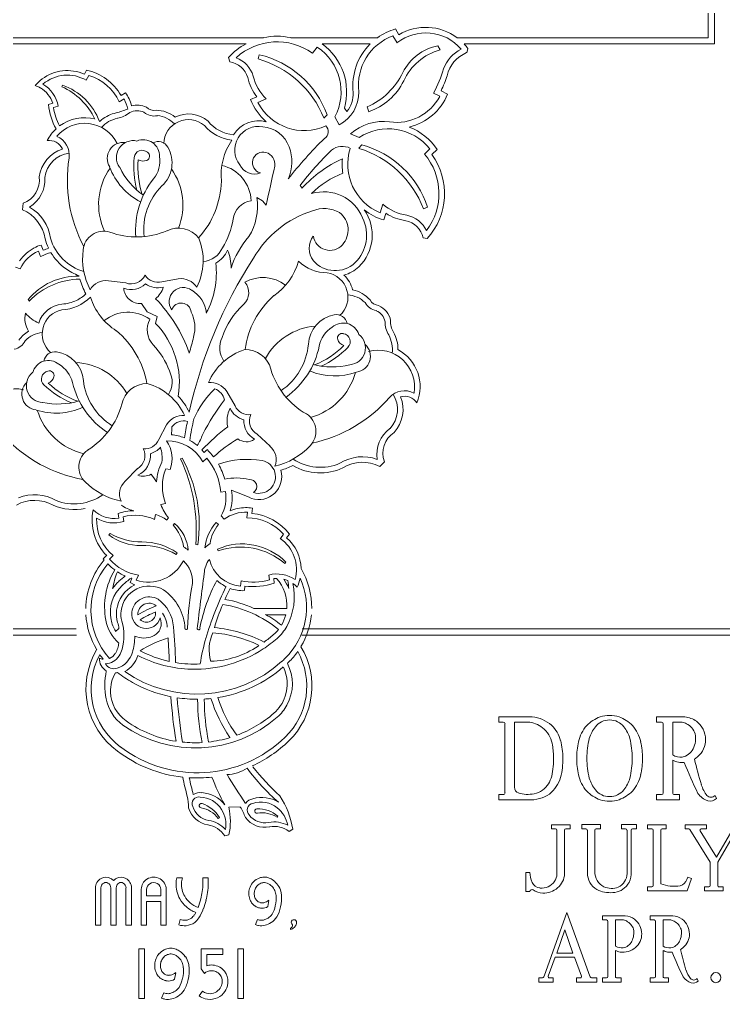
# Model space of a CAD drawing. Header units: inches. Extents: x -27 to 26.9, y -18.7 to 26.
# Drawn here: x -2.59 to 8.03, y 0.99 to 15.77 of the extents above; entities that cross this region are included whole.
import ezdxf

# ---------------------------------------------------------------- set-up
doc = ezdxf.new("R2010")
doc.units = ezdxf.units.IN
doc.header["$MEASUREMENT"] = 0
doc.layers.add('1', color=7, linetype='Continuous')
doc.layers.add('2', color=7, linetype='Continuous')

msp = doc.modelspace()

# ---------------------------------------------------------------- linework, layer by layer
at = {"color": 7, "linetype": 'Continuous', "lineweight": 5}
for p, q in [((3.044, 15.53), (3.106, 15.421)), ((3.083, 15.632), (3.134, 15.542)), ((1.829, 15.266), (1.902, 15.355)), ((4.176, 15.338), (4.158, 15.273)), ((0.584, 15.135), (0.561, 15.202)), ((-1.613, 14.949), (-1.58, 15.01)), ((-1.584, 14.858), (-1.545, 14.931)), ((-1.059, 14.628), (-0.99, 14.669)), ((3.657, 14.664), (3.751, 14.615)), ((3.87, 14.648), (3.772, 14.7)), ((-2.153, 14.492), (-2.09, 14.512)), ((-1.086, 14.533), (-1.013, 14.576)), ((0.895, 14.567), (0.99, 14.608)), ((1.007, 14.523), (1.131, 14.576)), ((-2.079, 14.444), (-2.008, 14.467)), ((2.311, 14.437), (2.349, 14.384)), ((2.167, 14.305), (2.232, 14.183)), ((2.406, 14.05), (2.533, 13.995)), ((3.602, 13.823), (3.52, 13.743)), ((3.713, 13.814), (3.633, 13.735)), ((1.644, 13.27), (1.672, 13.231)), ((0.991, 13.089), (1.075, 13.038)), ((1.075, 13.038), (1.129, 12.971)), ((-2.546, 12.903), (-2.538, 13.003)), ((2.893, 12.987), (2.851, 12.859)), ((2.937, 12.849), (2.905, 12.751)), ((3.561, 12.468), (3.5, 12.481)), ((-2.276, 12.197), (-2.308, 12.279)), ((-2.237, 12.292), (-2.267, 12.37)), ((-2.583, 12.014), (-2.651, 12.037)), ((-1.25, 11.829), (-0.987, 11.799)), ((-0.445, 11.818), (-0.195, 11.862)), ((-0.664, 11.364), (-0.751, 11.49)), ((-0.512, 11.292), (-0.664, 11.364)), ((-0.537, 11.189), (-0.512, 11.292)), ((0.536, 10.163), (0.663, 9.943)), ((-0.372, 9.659), (-0.491, 9.436)), ((0.997, 9.515), (1.189, 9.334)), ((0.234, 9.153), (0.176, 9.102)), ((2.916, 9.102), (2.845, 9.031)), ((-0.81, 8.997), (-0.995, 8.809)), ((-0.319, 8.983), (-0.385, 8.994)), ((0.514, 8.653), (0.447, 8.642)), ((-0.387, 8.472), (-0.458, 8.454)), ((-1.103, 8.319), (-1.093, 8.252)), ((-0.541, 8.307), (-0.555, 8.23)), ((0.499, 8.234), (0.451, 8.283)), ((0.84, 8.256), (0.849, 8.34)), ((0.915, 8.32), (0.923, 8.4)), ((-1.027, 8.271), (-1.017, 8.2)), ((-0.343, 8.255), (-0.367, 8.223)), ((-0.275, 8.144), (-0.251, 8.169)), ((0.377, 8.184), (0.412, 8.154)), ((1.345, 7.942), (1.395, 8.008)), ((1.44, 7.954), (1.482, 8.01)), ((-1.277, 7.685), (-1.327, 7.636)), ((-1.178, 7.686), (-1.235, 7.631)), ((1.179, 7.319), (1.17, 7.392)), ((-0.895, 7.342), (-0.924, 7.28)), ((-0.924, 7.28), (-0.854, 7.243)), ((-0.798, 7.39), (-0.832, 7.316)), ((0.742, 7.226), (0.752, 7.304)), ((1.254, 7.271), (1.246, 7.338)), ((0.802, 7.157), (0.81, 7.225)), ((4.645, 5.172), (4.645, 5.25)), ((4.645, 5.25), (5.146, 5.25)), ((7.021, 5.172), (7.021, 5.25)), ((7.021, 5.25), (7.451, 5.25)), ((4.71, 5.172), (4.645, 5.172)), ((4.736, 4.104), (4.736, 5.147)), ((5.081, 5.173), (4.88, 5.173)), ((4.88, 5.173), (4.88, 4.189)), ((7.1, 5.172), (7.021, 5.172)), ((7.125, 4.104), (7.125, 5.147)), ((7.412, 5.173), (7.269, 5.173)), ((7.269, 5.173), (7.269, 4.677)), ((7.269, 4.599), (7.269, 4.104)), ((4.645, 4), (4.645, 4.078)), ((4.645, 4.078), (4.71, 4.078)), ((5.087, 4), (4.645, 4)), ((7.021, 4), (7.021, 4.078)), ((7.021, 4.078), (7.1, 4.078)), ((7.372, 4), (7.021, 4)), ((7.295, 4.078), (7.372, 4.078)), ((7.372, 4.078), (7.372, 4)), ((7.909, 4.065), (7.929, 4.02)), ((0.567, 3.888), (0.742, 3.892)), ((0.426, 3.732), (0.407, 3.719)), ((1.309, 3.754), (1.296, 3.736)), ((1.478, 3.524), (1.533, 3.558)), ((5.436, 3.562), (5.436, 3.625)), ((5.436, 3.625), (5.718, 3.625)), ((5.499, 3.562), (5.436, 3.562)), ((5.718, 3.562), (5.655, 3.562)), ((5.718, 3.625), (5.718, 3.562)), ((5.895, 3.564), (5.895, 3.626)), ((5.895, 3.626), (6.177, 3.626)), ((5.958, 3.564), (5.895, 3.564)), ((6.177, 3.564), (6.114, 3.564)), ((6.177, 3.626), (6.177, 3.564)), ((6.494, 3.564), (6.494, 3.626)), ((6.494, 3.626), (6.723, 3.626)), ((6.557, 3.564), (6.494, 3.564)), ((6.723, 3.564), (6.661, 3.564)), ((6.723, 3.626), (6.723, 3.564)), ((6.889, 3.563), (6.889, 3.625)), ((6.889, 3.625), (7.17, 3.625)), ((6.952, 3.563), (6.889, 3.563)), ((7.17, 3.563), (7.108, 3.563)), ((7.17, 3.625), (7.17, 3.563)), ((7.458, 3.562), (7.458, 3.625)), ((7.458, 3.625), (7.776, 3.625)), ((7.509, 3.562), (7.458, 3.562)), ((7.833, 3.058), (7.527, 3.551)), ((7.776, 3.562), (7.698, 3.562)), ((7.776, 3.625), (7.776, 3.562)), ((8.236, 3.551), (7.948, 3.058)), ((0.505, 3.457), (0.569, 3.47)), ((5.52, 2.879), (5.52, 3.542)), ((5.634, 3.542), (5.634, 2.885)), ((5.979, 2.897), (5.979, 3.544)), ((6.093, 3.544), (6.093, 2.918)), ((6.578, 2.886), (6.578, 3.544)), ((6.64, 3.544), (6.64, 2.874)), ((6.972, 2.708), (6.972, 3.543)), ((7.087, 3.543), (7.087, 2.734)), ((7.68, 3.53), (7.927, 3.136)), ((7.927, 3.136), (8.16, 3.531)), ((7.833, 2.708), (7.833, 3.058)), ((7.948, 3.058), (7.948, 2.708)), ((-0.219, 2.823), (-0.135, 2.823)), ((0.174, 2.823), (0.257, 2.823)), ((5.051, 2.615), (5.051, 2.906)), ((5.051, 2.906), (5.113, 2.906)), ((7.481, 2.798), (7.494, 2.834)), ((7.552, 2.812), (7.488, 2.625)), ((7.494, 2.834), (7.552, 2.812)), ((-1.445, 2.111), (-1.445, 2.671)), ((-1.363, 2.111), (-1.363, 2.671)), ((-1.215, 2.671), (-1.215, 2.111)), ((-1.133, 2.671), (-1.133, 2.111)), ((-0.985, 2.111), (-0.985, 2.671)), ((-0.903, 2.671), (-0.903, 2.111)), ((6.889, 2.625), (6.889, 2.688)), ((6.889, 2.688), (6.952, 2.688)), ((7.75, 2.625), (7.75, 2.687)), ((7.75, 2.687), (7.813, 2.687)), ((7.969, 2.687), (8.031, 2.687)), ((8.031, 2.687), (8.031, 2.625)), ((-0.755, 2.111), (-0.755, 2.651)), ((-0.673, 2.55), (-0.673, 2.648)), ((-0.459, 2.55), (-0.673, 2.55)), ((-0.459, 2.648), (-0.459, 2.55)), ((-0.377, 2.651), (-0.377, 2.111)), ((5.113, 2.615), (5.051, 2.615)), ((7.488, 2.625), (6.889, 2.625)), ((8.031, 2.625), (7.75, 2.625)), ((-0.673, 2.111), (-0.673, 2.468)), ((-0.673, 2.468), (-0.459, 2.468)), ((-0.459, 2.468), (-0.459, 2.111)), ((1.172, 2.483), (1.155, 2.39)), ((5.328, 1.34), (5.671, 2.302)), ((5.671, 2.302), (6.015, 1.34)), ((6.207, 2.188), (6.207, 2.25)), ((6.207, 2.25), (6.551, 2.25)), ((6.925, 2.188), (6.925, 2.25)), ((6.925, 2.25), (7.269, 2.25)), ((-1.445, 2.111), (-1.363, 2.111)), ((-1.215, 2.111), (-1.133, 2.111)), ((-0.985, 2.111), (-0.903, 2.111)), ((-0.755, 2.111), (-0.673, 2.111)), ((-0.459, 2.111), (-0.377, 2.111)), ((-0.188, 2.113), (-0.166, 2.192)), ((0.968, 2.117), (0.998, 2.194)), ((6.27, 2.188), (6.207, 2.188)), ((6.29, 1.333), (6.29, 2.168)), ((6.509, 2.188), (6.405, 2.188)), ((6.405, 2.188), (6.405, 1.792)), ((6.988, 2.188), (6.925, 2.188)), ((7.008, 1.333), (7.008, 2.168)), ((7.238, 2.188), (7.123, 2.188)), ((7.123, 2.188), (7.123, 1.792)), ((5.639, 2.038), (5.517, 1.688)), ((5.762, 1.688), (5.639, 2.038)), ((-0.791, 1), (-0.791, 1.75)), ((-0.791, 1.75), (-0.705, 1.75)), ((-0.705, 1.75), (-0.705, 1)), ((0.149, 1.451), (0.149, 1.75)), ((0.149, 1.75), (0.477, 1.75)), ((0.477, 1.664), (0.235, 1.664)), ((0.235, 1.664), (0.235, 1.497)), ((0.477, 1.75), (0.477, 1.664)), ((0.705, 1), (0.705, 1.75)), ((0.705, 1.75), (0.791, 1.75)), ((0.791, 1.75), (0.791, 1)), ((5.517, 1.688), (5.762, 1.688)), ((6.405, 1.729), (6.405, 1.333)), ((7.123, 1.729), (7.123, 1.333)), ((5.495, 1.625), (5.388, 1.339)), ((5.784, 1.625), (5.495, 1.625)), ((5.891, 1.339), (5.784, 1.625)), ((-0.233, 1.392), (-0.251, 1.294)), ((0.199, 1.38), (0.149, 1.451)), ((5.249, 1.25), (5.249, 1.312)), ((5.249, 1.312), (5.288, 1.312)), ((5.463, 1.25), (5.249, 1.25)), ((5.408, 1.312), (5.463, 1.312)), ((5.463, 1.312), (5.463, 1.25)), ((5.817, 1.25), (5.817, 1.312)), ((5.817, 1.312), (5.872, 1.312)), ((6.124, 1.25), (5.817, 1.25)), ((6.055, 1.312), (6.124, 1.312)), ((6.124, 1.312), (6.124, 1.25)), ((6.207, 1.25), (6.207, 1.312)), ((6.207, 1.312), (6.27, 1.312)), ((6.488, 1.25), (6.207, 1.25)), ((6.426, 1.312), (6.488, 1.312)), ((6.488, 1.312), (6.488, 1.25)), ((6.925, 1.25), (6.925, 1.312)), ((6.925, 1.312), (6.988, 1.312)), ((7.206, 1.25), (6.925, 1.25)), ((7.144, 1.312), (7.206, 1.312)), ((7.206, 1.312), (7.206, 1.25)), ((7.635, 1.302), (7.651, 1.266)), ((-0.448, 1.007), (-0.416, 1.087)), ((0.118, 1.042), (0.169, 1.112)), ((-0.705, 1), (-0.791, 1)), ((0.791, 1), (0.705, 1))]:
    msp.add_line(p, q, dxfattribs=at)
at = {"color": 7, "linetype": 'Continuous', "lineweight": 0}
msp.add_circle((7.92, 1.317), 0.0762, dxfattribs=at)
at = {"color": 7, "linetype": 'Continuous', "lineweight": 5}
for centre, radius, start, end in [((3.329, 14.777), 0.805, 110.7302, 186.6336), ((3.329, 14.777), 0.889, 106.0415, 125.6332), ((3.542, 14.867), 0.705, 40.9368, 128.2405), ((3.542, 14.867), 0.789, 53.3232, 121.1582), ((1.296, 14.517), 1.005, 117.6787, 137.0062), ((1.296, 14.517), 0.92, 54.5507, 132.2558), ((1.296, 14.517), 1.005, 78.2028, 101.7972), ((1.454, 14.683), 0.892, 343.9648, 54.1432), ((3.329, 14.777), 0.889, 134.981, 186.6338), ((3.542, 14.867), 0.789, 36.6058, 42.7817), ((1.454, 14.683), 0.808, 332.0809, 56.2706), ((4.33, 14.83), 0.56, 117.0498, 159.1229), ((4.329, 14.831), 0.475, 111.1872, 168.4134), ((0.532, 14.806), 0.333, 16.0622, 81.1844), ((0.533, 14.806), 0.417, 16.022, 69.8056), ((-1.87, 14.366), 0.637, 66.1733, 126.7036), ((-1.87, 14.366), 0.569, 59.8095, 130.4875), ((-1.761, 14.219), 0.812, 30.2429, 77.1537), ((2.333, 15.419), 1.524, 330.2918, 345.1886), ((-1.87, 14.366), 0.637, 126.7052, 139.7947), ((-2.485, 14.381), 0.484, 10.2047, 59.6037), ((-1.76, 14.219), 0.743, 24.9513, 73.2002), ((1.621, 15.085), 0.791, 193.6413, 217.072), ((1.624, 15.086), 0.709, 193.4209, 225.9758), ((2.34, 15.416), 1.6, 333.4225, 342.1812), ((-2.485, 14.381), 0.416, 59.8164, 72.0715), ((-2.485, 14.381), 0.417, 39.2898, 59.8231), ((-2.596, 14.32), 0.542, 20.8243, 36.8548), ((-1.49, 14.325), 0.606, 24.6617, 34.5467), ((1.975, 14.675), 0.555, 297.6593, 1.0004), ((1.996, 14.662), 0.45, 321.7973, 1.5422), ((-1.192, 14.587), 0.966, 185.6738, 208.6706), ((-1.492, 14.323), 0.542, 10.4349, 27.8562), ((-1.485, 14.327), 0.601, 13.8434, 24.6624), ((1.707, 14.886), 0.872, 201.4331, 228.6889), ((1.705, 14.883), 0.785, 207.3087, 294.5958), ((3.098, 14.962), 0.74, 261.9629, 331.9946), ((-1.192, 14.587), 0.898, 189.1517, 207.8094), ((-1.023, 13.835), 0.541, 101.6203, 127.7561), ((-1.957, 17.202), 2.954, 286.2205, 289.7273), ((-1.211, 14.733), 0.46, 282.0388, 308.0842), ((-0.815, 14.162), 0.236, 64.406, 118.17), ((-0.815, 14.162), 0.321, 64.4285, 105.5385), ((-0.559, 14.556), 0.238, 229.597, 281.5261), ((-0.559, 14.573), 0.17, 225.8446, 280.2235), ((-0.538, 13.935), 0.471, 51.3106, 88.8915), ((-0.043, 13.891), 0.458, 49.4949, 115.9699), ((-1.609, 13.658), 0.55, 26.5278, 139.9842), ((-1.609, 13.658), 0.635, 75.7954, 126.4782), ((-1.456, 14.352), 0.136, 301.031, 318.9494), ((-1.024, 13.836), 0.455, 101.5575, 137.0277), ((-0.549, 13.92), 0.405, 43.4787, 84.7313), ((-0.043, 13.891), 0.373, 49.4716, 178.3077), ((0.695, 14.603), 0.572, 219.5875, 264.3008), ((1.016, 13.801), 0.444, 75.036, 148.3082), ((2.899, 13.491), 0.745, 82.6012, 131.4593), ((-1.609, 13.658), 0.635, 132.7382, 152.7193), ((0.692, 14.596), 0.648, 220.4923, 263.0103), ((1.016, 13.801), 0.36, 79.6261, 218.0422), ((1.052, 13.707), 0.449, 18.9691, 86.2855), ((1.949, 14.082), 0.12, 301.1157, 46.7585), ((2.972, 13.318), 0.807, 38.7203, 122.9346), ((2.973, 13.318), 0.891, 33.7705, 69.2108), ((-2.147, 13.728), 0.222, 24.5836, 96.7341), ((-2.147, 13.728), 0.306, 351.5329, 67.6449), ((-1.027, 13.679), 0.241, 81.9006, 212.1614), ((-0.876, 13.693), 0.254, 77.1058, 215.9797), ((-0.724, 13.714), 0.246, 358.0927, 112.7336), ((-0.496, 13.773), 0.161, 27.5243, 120.6061), ((1.38, 13.427), 0.929, 145.5231, 185.7375), ((6.373, 9.534), 6.229, 134.4548, 141.991), ((-1.785, 13.333), 0.513, 108.244, 172.5157), ((-1.785, 13.333), 0.429, 97.6948, 172.5354), ((-0.763, 13.611), 0.473, 312.6251, 29.965), ((1.085, 13.614), 0.161, 74.7762, 254.7761), ((1.071, 13.587), 0.191, 352.7379, 72.7918), ((0.895, 13.625), 0.625, 335.9473, 21.4243), ((5.387, 10.415), 4.707, 133.9914, 142.6707), ((2.281, 13.6), 0.26, 62.3139, 129.0425), ((3.151, 13.587), 0.788, 162.0611, 247.6217), ((0.287, 13.35), 2.157, 171.1207, 207.6903), ((-0.9, 13.642), 0.428, 320.877, 8.5666), ((3.1, 11.902), 1.951, 114.7586, 137.0568), ((3.15, 13.587), 0.872, 174.343, 188.7428), ((2.82, 13.146), 0.92, 322.7344, 40.4606), ((2.82, 13.146), 1.004, 317.5851, 35.9411), ((-0.431, 12.982), 0.967, 145.2314, 204.5758), ((-0.317, 13.888), 0.975, 200.2523, 242.6513), ((-0.101, 14.012), 1.085, 205.5193, 235.0324), ((-1.065, 12.975), 0.94, 338.2847, 35.3342), ((0.337, 13.019), 0.567, 2.1292, 77.2338), ((0.953, 13.687), 0.245, 205.9865, 291.6027), ((-36.679, 21.656), 38.793, 347.0623, 347.9582), ((2.76, 12.214), 1.327, 110.7663, 135.339), ((-2.666, 13.355), 0.375, 289.9409, 6.8502), ((-2.686, 13.353), 0.477, 300.7645, 4.2733), ((0.409, 12.593), 1.25, 141.46, 184.582), ((-0.883, 13.376), 1.339, 317.9911, 358.1833), ((0.224, 12.597), 0.942, 135.0233, 186.0151), ((2.002, 12.544), 0.631, 21.9191, 107.1518), ((0.955, 12.717), 0.327, 99.1186, 172.0282), ((0.126, 12.958), 0.874, 328.283, 8.6032), ((-2.766, 12.383), 0.565, 8.1084, 67.0783), ((-2.757, 12.387), 0.639, 7.8299, 60.4658), ((2.297, 11.392), 1.566, 107.368, 150.1439), ((2.008, 12.453), 0.469, 60.3337, 112.4364), ((2.064, 12.521), 0.668, 314.1871, 34.7588), ((3.151, 13.588), 0.873, 231.8751, 253.5751), ((3.358, 13.522), 0.709, 229.0276, 261.592), ((-0.487, 12.928), 1.13, 328.033, 351.5917), ((2.035, 12.598), 0.333, 318.1352, 51.9358), ((2.064, 12.521), 0.584, 314.2133, 26.3249), ((3.358, 13.523), 0.794, 237.9713, 261.2956), ((3.174, 12.411), 0.333, 12.2505, 78.9659), ((3.174, 12.411), 0.417, 25.1747, 78.9705), ((-1.322, 12.268), 0.312, 72.8415, 174.4846), ((-0.824, 13.654), 1.161, 249.5586, 293.2181), ((-0.194, 12.238), 0.389, 37.4572, 116.2172), ((-1.411, 12.684), 0.826, 195.5239, 205.6343), ((-1.41, 12.686), 0.745, 196.5637, 253.4731), ((-0.707, 12.139), 0.887, 333.0156, 22.2793), ((1.899, 11.6), 1.366, 138.8601, 161.9008), ((2.089, 12.321), 0.308, 143.0406, 217.3642), ((2.094, 12.545), 0.254, 188.87, 318.1892), ((-2.084, 11.776), 0.621, 117.2678, 144.7529), ((-2.076, 11.763), 0.566, 114.1441, 153.6069), ((-2.077, 11.766), 0.634, 107.4537, 117.3374), ((-1.922, 11.504), 0.848, 105.7833, 111.7566), ((-0.595, 12.169), 1.045, 172.9104, 207.0896), ((0.146, 12.476), 0.357, 275.4676, 335.7451), ((0.145, 12.477), 0.442, 300.781, 335.6822), ((-0.081, 12.034), 0.682, 359.2088, 22.5479), ((-1.922, 11.505), 0.777, 104.294, 117.0474), ((-1.411, 12.684), 0.826, 211.221, 233.821), ((6.79, 8.369), 6.978, 146.9866, 167.759), ((0.721, 12.376), 0.931, 304.2882, 344.4443), ((2.059, 12.6), 0.648, 226.9923, 269.518), ((2.173, 12.422), 0.437, 221.1758, 313.0123), ((-1.411, 12.684), 0.826, 233.8206, 249.9829), ((-0.931, 11.958), 1.31, 332.161, 6.1127), ((2.172, 12.422), 0.522, 284.7445, 313.1949), ((-0.592, 12.171), 1.133, 196.0766, 208.2423), ((-1.296, 11.576), 0.258, 79.6606, 152.9031), ((-0.906, 12.015), 0.231, 249.3098, 334.5607), ((-0.504, 12.041), 0.231, 212.9044, 284.8491), ((-0.161, 11.565), 0.299, 34.8984, 96.5435), ((1.083, 11.321), 0.56, 52.556, 119.2325), ((1.992, 11.584), 0.373, 311.7138, 80.4994), ((1.993, 11.584), 0.457, 14.0122, 46.9034), ((-0.906, 12.015), 0.315, 249.2789, 313.4939), ((-0.775, 11.732), 0.243, 182.8071, 275.6398), ((-0.504, 12.041), 0.315, 233.9699, 284.9056), ((-0.745, 11.822), 0.333, 308.2859, 345.076), ((-0.119, 11.516), 0.214, 54.1895, 214.3651), ((-0.218, 11.302), 0.448, 5.5807, 59.9092), ((0.626, 11.653), 0.242, 313.8226, 40.4593), ((2.344, 11.233), 0.471, 41.1229, 78.6779), ((-1.979, 12.041), 0.647, 272.4461, 315.0311), ((-1.984, 12.049), 0.572, 296.0397, 313.5694), ((-0.635, 11.863), 0.929, 197.517, 237.7427), ((-2.165, 9.984), 2.266, 19.5607, 44.1159), ((2.139, 10.609), 1.34, 131.8372, 171.9919), ((2.34, 11.215), 0.404, 45.2178, 86.549), ((2.846, 11.627), 0.17, 209.7396, 264.2035), ((-1.904, 11.063), 0.419, 96.4765, 161.706), ((-1.877, 11.029), 0.373, 101.486, 228.6465), ((-0.152, 11.343), 0.153, 6.3712, 159.9628), ((1.598, 10.597), 1.194, 132.4356, 161.5936), ((2.834, 11.616), 0.238, 208.5, 260.4161), ((2.697, 11.167), 0.32, 11.7883, 65.6429), ((-2.149, 11.265), 0.362, 167.3918, 212.247), ((-2.086, 11.694), 0.544, 220.1155, 246.6673), ((-0.956, 10.791), 0.567, 54.1464, 129.2199), ((-0.338, 11.092), 0.327, 151.1439, 224.0292), ((-0.464, 11.128), 0.519, 343.8281, 26.5965), ((2.241, 10.852), 0.473, 100.0352, 177.3801), ((2.193, 11.161), 0.161, 9.4104, 102.4586), ((2.696, 11.166), 0.236, 11.8815, 65.5082), ((-1.463, 10.299), 1.284, 350.6768, 43.8659), ((1.947, 10.212), 0.939, 94.6572, 151.7265), ((2.353, 10.766), 0.428, 121.4431, 169.1051), ((2.294, 10.948), 0.246, 17.25, 131.9343), ((3.253, 11.194), 0.326, 176.3945, 213.5089), ((3.283, 11.207), 0.274, 174.7532, 213.754), ((-2.216, 10.666), 0.471, 120.5954, 144.7201), ((-2.211, 10.647), 0.406, 95.501, 136.7075), ((-1.988, 10.05), 1.339, 9.9944, 50.1766), ((-3.317, 11.751), 3.438, 342.9343, 347.0964), ((0.788, 10.819), 0.357, 154.31, 214.4795), ((2.376, 10.819), 0.254, 274.0226, 52.8955), ((2.58, 10.797), 0.456, 352.9948, 28.4184), ((2.582, 10.798), 0.538, 359.5254, 28.4905), ((-2.719, 11.032), 0.238, 281.6353, 333.5098), ((-1.392, 10.085), 1.131, 20.0561, 43.5849), ((1.076, 9.949), 0.886, 107.7002, 157.0057), ((0.824, 10.405), 0.389, 13.777, 92.5557), ((0.83, 10.956), 0.942, 303.974, 354.9897), ((0.707, 11.096), 1.25, 305.4148, 348.5377), ((2.463, 10.693), 0.241, 277.8529, 48.0907), ((2.82, 10.234), 0.635, 337.2946, 61.7654), ((-2.063, 10.599), 0.161, 79.5923, 172.5724), ((-2.1, 10.289), 0.474, 4.6292, 81.9624), ((2.82, 10.234), 0.551, 350.0317, 105.0804), ((-2.156, 10.383), 0.246, 50.0638, 164.7573), ((-2.209, 10.199), 0.428, 12.8998, 60.5496), ((-1.784, 9.659), 0.94, 30.284, 87.3357), ((2.313, 10.833), 1.162, 196.7864, 240.43), ((2.123, 11.617), 1.086, 254.9761, 284.4674), ((-2.234, 10.251), 0.254, 129.1324, 267.9464), ((-0.647, 10.307), 0.358, 327.5293, 27.6789), ((2.166, 11.371), 0.975, 247.3516, 289.7499), ((1.545, 10.702), 0.967, 285.4187, 344.7657), ((-2.657, 9.651), 0.551, 76.9135, 191.9667), ((-2.316, 10.122), 0.241, 133.887, 264.1468), ((-0.575, 10.586), 1.251, 193.4714, 236.577), ((-0.693, 10.442), 0.942, 187.0243, 238.0075), ((-0.668, 9.892), 0.389, 89.4438, 168.2326), ((-0.904, 9.427), 0.887, 25.0112, 74.2786), ((1.417, 9.123), 1.514, 134.5708, 155.6272), ((0.287, 9.998), 0.299, 33.4305, 95.1059), ((0.282, 9.989), 0.224, 12.343, 71.0544), ((-0.905, 9.427), 0.971, 25.7515, 43.1359), ((1.366, 11.489), 2.157, 282.3123, 318.8775), ((3.22, 9.867), 0.306, 62.393, 138.4537), ((2.685, 9.891), 0.429, 317.4853, 32.2853), ((2.684, 9.891), 0.513, 317.4866, 21.7666), ((3.22, 9.867), 0.222, 33.2214, 105.4744), ((-2.043, 10.81), 0.975, 252.2486, 294.661), ((-2.008, 11.059), 1.087, 257.5525, 287.0133), ((-2.172, 10.268), 1.162, 301.5764, 345.1983), ((3.702, 7.655), 3.99, 143.3488, 152.1395), ((0.954, 9.721), 0.413, 153.0594, 192.6588), ((0.871, 10.041), 0.315, 205.1113, 256.0424), ((0.871, 10.041), 0.231, 205.1479, 277.1458), ((-1.399, 10.164), 0.968, 197.2401, 256.5753), ((-0.117, 9.504), 0.298, 86.8745, 148.5886), ((1.11, 9.717), 0.231, 155.3945, 240.6975), ((1.571, 9.561), 0.312, 315.5434, 57.1556), ((-4.199, 9.787), 3.91, 355.895, 357.6685), ((-0.117, 9.504), 0.214, 74.083, 144.6434), ((6.784, 8.369), 6.972, 168.9133, 170.9972), ((6.153, 8.435), 6.254, 167.8816, 170.9103), ((2.528, 7.034), 3.263, 127.2854, 136.5056), ((1.109, 9.716), 0.315, 176.4902, 240.7282), ((-1.248, 10.955), 2.156, 223.1165, 259.6922), ((-0.673, 9.816), 0.898, 328.3508, 340.7097), ((3.279, 9.213), 0.478, 125.7317, 189.2226), ((3.268, 9.23), 0.375, 123.1602, 200.0684), ((-0.703, 9.526), 0.23, 264.8456, 336.863), ((-0.702, 9.525), 0.314, 285.7479, 319.1708), ((-0.999, 9.154), 0.559, 353.9436, 17.2824), ((-0.366, 8.792), 0.625, 29.7821, 90.7179), ((-0.753, 9.148), 0.464, 339.2326, 35.3145), ((2.057, 7.28), 2.558, 122.0093, 132.2339), ((0.833, 9.613), 0.211, 231.39, 305.5912), ((1.024, 9.136), 0.258, 337.0675, 50.3482), ((1.028, 10.053), 1.044, 282.8929, 317.0992), ((-1.385, 9.022), 0.312, 124.8582, 226.4728), ((-0.93, 9.194), 0.231, 301.3403, 26.5626), ((-0.939, 9.194), 0.324, 294.0019, 5.2492), ((2.584, 8.538), 0.639, 69.5177, 122.179), ((-0.463, 8.563), 0.913, 4.9745, 40.279), ((0.85, 7.81), 1.328, 80.4648, 109.3056), ((1.022, 8.874), 0.25, 251.0802, 78.9583), ((1.028, 10.055), 1.13, 286.6278, 296.5846), ((1.947, 9.759), 0.826, 240.0075, 294.4806), ((1.948, 9.762), 0.745, 236.5233, 293.4302), ((2.588, 8.528), 0.565, 62.9077, 121.9018), ((-0.723, 9.144), 0.26, 251.0436, 296.6483), ((-1.031, 8.522), 0.576, 28.5931, 42.5556), ((0.294, 8.73), 0.729, 158.7779, 200.7613), ((-0.86, 9.533), 1.044, 224.8937, 259.103), ((-0.824, 8.616), 0.258, 131.6441, 204.9386), ((0.682, 8.067), 0.79, 75.94, 102.8805), ((0.882, 8.727), 0.107, 302.9469, 94.5942), ((-2.362, 7.965), 0.639, 59.8077, 112.4909), ((-1.769, 9.21), 0.745, 248.5632, 305.4761), ((-0.022, 8.555), 0.546, 330.0902, 10.4002), ((-2.365, 7.954), 0.565, 60.1101, 119.0877), ((-1.768, 9.207), 0.826, 247.5222, 281.5883), ((-0.729, 8.924), 0.579, 235.1955, 255.9212), ((0.096, 8.641), 0.584, 198.6766, 221.2599), ((-0.738, 8.218), 0.758, 168.0854, 224.733), ((-1.166, 8.695), 0.449, 225.4996, 279.3254), ((-0.847, 7.601), 0.762, 91.6568, 109.565), ((-0.848, 7.601), 0.693, 65.0631, 104.9861), ((-0.712, 7.729), 0.602, 54.9961, 73.5047), ((0.822, 7.799), 0.542, 87.1436, 126.6073), ((0.827, 7.771), 0.638, 90.7195, 112.1838), ((0.822, 7.803), 0.606, 80.4532, 90.3383), ((0.841, 7.512), 0.812, 37.8461, 84.7572), ((-0.739, 8.218), 0.69, 177.3687, 230.4758), ((-1.166, 8.695), 0.517, 239.481, 286.76), ((-0.712, 7.729), 0.603, 8.5606, 43.4743), ((-0.645, 7.713), 0.603, 5.0461, 49.2101), ((0.882, 7.729), 0.679, 137.9742, 173.7693), ((0.822, 7.799), 0.543, 139.0839, 172.859), ((0.841, 7.513), 0.743, 41.8003, 90.0485), ((0.614, 7.386), 0.583, 124.5115, 134.3473), ((1.02, 7.475), 0.569, 344.5122, 55.1906), ((1.02, 7.475), 0.637, 1.2702, 48.8264), ((-0.459, 7.276), 0.642, 49.7709, 57.7901), ((-0.427, 6.862), 1.165, 139.4727, 178.7614), ((-0.427, 6.862), 1.087, 140.0494, 222.0068), ((-0.666, 8.139), 0.831, 217.2503, 218.7877), ((-0.671, 8.135), 0.824, 224.2741, 233.9583), ((-0.67, 8.136), 0.757, 221.7945, 260.2441), ((-0.645, 7.878), 0.593, 251.6034, 332.726), ((-0.427, 7.286), 0.445, 357.249, 46.126), ((0.543, 7.406), 0.347, 140.3921, 178.7856), ((0.783, 7.745), 0.521, 193.1154, 265.4258), ((-0.224, 6.915), 1.084, 149.2733, 190.7903), ((0.057, 6.968), 1.263, 158.0321, 169.9495), ((-0.671, 8.135), 0.824, 237.4059, 246.8006), ((45.687, 1.24), 45.908, 172.2722, 173.3201), ((1.294, 6.924), 0.484, 55.3967, 104.7948), ((0.669, 6.902), 1.15, 359.26, 30.7153), ((-0.673, 6.831), 0.626, 131.9071, 145.1889), ((0.197, 5.86), 1.93, 128.163, 131.8741), ((0.196, 5.861), 1.85, 126.6437, 131.8739), ((-0.677, 8.114), 0.802, 253.227, 254.1805), ((3.944, 6.502), 4, 169.0071, 178.7055), ((2.715, 6.077), 2.636, 152.0887, 168.6083), ((0.787, 7.75), 0.594, 227.5356, 243.8479), ((0.934, 8.184), 0.899, 258.2784, 285.8477), ((0.934, 8.183), 0.966, 262.6068, 289.3256), ((1.294, 6.925), 0.415, 91.2295, 96.6172), ((0.857, 6.937), 0.588, 355.1093, 43.2941), ((1.294, 6.924), 0.417, 67.1228, 75.7098), ((0.857, 6.938), 0.665, 22.3472, 35.8693), ((0.669, 6.902), 1.071, 314.1103, 24.4731), ((0.635, 7.06), 0.92, 331.1577, 12.9222), ((0.448, 7.101), 1.029, 5.0106, 11.5977), ((1.294, 6.924), 0.416, 42.9292, 55.1834), ((1.02, 7.475), 0.637, 335.2055, 348.2948), ((-0.671, 6.829), 0.55, 131.8971, 191.8124), ((-0.634, 6.797), 0.497, 116.2066, 172.7273), ((-0.634, 6.797), 0.429, 59.6894, 172.7123), ((-0.855, 6.544), 0.762, 3.221, 54.9789), ((5.284, 4.909), 5.289, 154.1415, 163.2117), ((3.808, 5.552), 3.613, 153.0421, 155.9518), ((0.783, 7.746), 0.59, 250.5834, 271.7598), ((-0.634, 6.797), 0.265, 59.707, 172.7054), ((-0.829, 6.571), 0.562, 3.9387, 54.2286), ((3.803, 5.554), 3.608, 157.2546, 163.1943), ((0.167, 5.138), 1.838, 51.2452, 80.3103), ((0.161, 5.158), 1.899, 65.5897, 79.4486), ((-0.68, 6.804), 0.45, 172.8187, 196.5184), ((-0.682, 6.804), 0.381, 172.8292, 196.5677), ((-0.68, 6.804), 0.219, 172.8923, 344.6523), ((0.161, 5.157), 1.899, 111.2754, 120.5483), ((0.167, 5.137), 1.838, 112.5788, 120.6857), ((-0.427, 6.862), 1.165, 183.3733, 210.8122), ((-0.671, 6.83), 0.629, 190.8012, 227.82), ((-0.669, 6.831), 0.553, 191.9007, 211.4642), ((-1.776, 6.479), 0.693, 8.8459, 16.5135), ((-1.777, 6.479), 0.761, 344.1847, 16.4871), ((-0.662, 6.662), 0.21, 292.676, 23.5255), ((0.131, 5.053), 2.005, 52.1185, 60.3807), ((0.857, 6.937), 0.588, 329.1325, 345.8378), ((0.669, 6.902), 1.15, 329.0897, 354.5797), ((0.161, 5.156), 1.901, 131.2477, 133.0944), ((-10.598, 5.719), 10.368, 1.9483, 4.9245), ((0.866, 6.267), 0.596, 154.8977, 197.2963), ((0.199, 4.671), 1.853, 63.896, 86.0425), ((0.182, 4.621), 1.984, 62.4842, 85.1648), ((0.857, 6.936), 0.587, 311.1753, 321.5293), ((0.858, 6.936), 0.665, 311.1557, 331.2767), ((-1.776, 6.479), 0.693, 344.189, 350.4012), ((-1.777, 6.479), 0.925, 344.0896, 359.412), ((-0.714, 6.784), 0.343, 246.3267, 292.9085), ((0.199, 4.671), 1.854, 107.2054, 121.6352), ((3.443, 5.531), 3.348, 164.2957, 171.0783), ((0.059, 7.851), 1.879, 303.1524, 311.1359), ((0.053, 7.859), 1.811, 305.2646, 311.1087), ((-0.424, 5.674), 1.165, 149.5434, 233.7198), ((-1.415, 6.378), 0.318, 327.9655, 344.0304), ((-1.228, 6.323), 0.354, 288.216, 344.0583), ((-1.414, 6.377), 0.384, 327.9612, 344.1463), ((0.055, 7.856), 1.808, 242.7409, 257.6588), ((0.054, 7.86), 1.89, 268.4899, 303.1329), ((0.258, 7.426), 1.336, 271.7074, 304.1541), ((-0.068, 8.052), 2.039, 301.8414, 302.2283), ((0.673, 5.714), 1.071, 314.0966, 29.2636), ((0.669, 6.902), 1.15, 314.1198, 324.7351), ((0.673, 5.714), 1.149, 314.1047, 31.2831), ((-0.424, 5.674), 1.087, 151.6194, 233.7925), ((-1.306, 6.31), 0.189, 244.5231, 263.42), ((-1.165, 6.133), 0.222, 178.4968, 238.2433), ((-0.429, 6.86), 1.163, 215.1413, 219.4255), ((-1.306, 6.31), 0.257, 272.0458, 327.8959), ((-1.306, 6.31), 0.189, 291.9429, 327.8634), ((0.086, 7.506), 1.911, 235.265, 312.007), ((0.055, 7.859), 1.889, 242.9199, 268.4359), ((0.055, 7.856), 1.808, 260.7408, 272.5757), ((0.166, 7.421), 1.795, 311.9481, 314.103), ((0.226, 7.356), 1.784, 313.3473, 314.1689), ((-0.219, 5.727), 1.085, 168.4719, 190.7753), ((-1.165, 6.133), 0.154, 211.4392, 288.2368), ((-0.666, 5.642), 0.552, 150.2548, 181.7845), ((0.078, 7.494), 1.975, 232.8592, 240.7217), ((0.086, 7.507), 1.989, 279.1229, 310.9657), ((0.862, 5.75), 0.587, 341.323, 25.6456), ((0.861, 5.75), 0.666, 331.239, 27.6571), ((0.086, 7.507), 1.99, 240.7024, 258.5602), ((-0.667, 5.642), 0.551, 181.8443, 234.9743), ((-0.666, 5.642), 0.63, 190.8047, 234.6784), ((8.43, 6.231), 8.67, 184.5718, 189.0231), ((0.086, 7.507), 1.989, 261.351, 270.264), ((3.444, 5.531), 3.348, 180.233, 191.489), ((0.086, 7.507), 1.99, 273.1434, 276.0992), ((3.804, 5.554), 3.608, 180.5412, 190.8502), ((0.871, 5.741), 0.575, 310.8972, 341.8737), ((0.858, 5.751), 0.669, 311.2077, 331.2231), ((0.058, 6.669), 1.887, 234.7511, 311.1123), ((0.058, 6.669), 1.809, 234.8462, 260.8259), ((0.058, 6.67), 1.809, 290.2984, 311.1126), ((5.101, 4.736), 0.516, 49.1591, 84.9767), ((6.379, 4.707), 0.583, 110.7844, 134.6146), ((6.314, 4.935), 0.271, 89.8312, 142.2279), ((6.324, 4.783), 0.492, 91.019, 107.9055), ((6.305, 4.769), 0.506, 72.3415, 88.8955), ((6.319, 4.941), 0.265, 37.1465, 90.7943), ((6.244, 4.698), 0.594, 45.4993, 68.7789), ((7.424, 4.91), 0.341, 53.7364, 85.5108), ((7.411, 4.904), 0.354, 1.1569, 52.5993), ((4.711, 5.146), 0.0256, 1.3974, 91.3971), ((5.061, 4.79), 0.383, 50.9443, 87.024), ((5.055, 4.775), 0.399, 11.2544, 51.6541), ((5.089, 4.763), 0.504, 14.8634, 46.0677), ((6.39, 4.757), 0.556, 139.0186, 167.8513), ((6.482, 4.791), 0.492, 140.8956, 164.0268), ((6.148, 4.791), 0.492, 15.9729, 39.1047), ((6.241, 4.757), 0.556, 12.1487, 40.9814), ((7.099, 5.146), 0.0256, 1.3975, 88.6026), ((7.343, 4.896), 0.285, 62.464, 75.9225), ((7.353, 4.909), 0.269, 18.8909, 63.0807), ((0.09, 6.319), 1.911, 232.7814, 314.0278), ((0.058, 6.67), 1.809, 276.4056, 286.9403), ((0.09, 6.32), 1.99, 294.6553, 314.0264), ((4.527, 4.629), 1.082, 0.1039, 14.0786), ((7.27, 4.622), 1.298, 166.4234, 179.7969), ((5.442, 4.637), 1.214, 359.5109, 13.798), ((7.275, 4.928), 0.339, 332.0757, 11.6641), ((7.424, 4.91), 0.341, 310.6673, 0.2374), ((0.09, 6.32), 1.99, 232.7873, 263.7033), ((0.058, 6.669), 1.808, 263.9231, 273.3055), ((4.522, 4.651), 0.946, 359.7886, 12.3093), ((6.765, 4.651), 0.945, 166.3809, 181.5107), ((5.865, 4.651), 0.945, 358.4893, 13.6191), ((7.368, 4.872), 0.231, 281.0475, 333.5338), ((4.188, 4.618), 1.281, 348.1656, 1.3306), ((4.627, 4.592), 0.982, 345.0454, 2.2742), ((6.765, 4.601), 0.945, 178.4893, 193.6191), ((7.27, 4.631), 1.298, 180.2031, 193.5766), ((5.442, 4.616), 1.214, 346.202, 0.4891), ((5.865, 4.601), 0.945, 346.3809, 1.5107), ((7.392, 4.89), 0.246, 239.807, 274.7137), ((7.411, 4.843), 0.283, 239.8116, 258.3394), ((7.329, 5.023), 0.489, 303.2021, 310.5376), ((15.06, 6.411), 7.677, 193.5426, 196.5278), ((0.512, 4.992), 0.612, 272.5442, 302.7617), ((3.529, 6.477), 3.348, 216.657, 228.6484), ((4.299, 7.212), 4.326, 218.8418, 226.8102), ((7.408, 4.947), 0.385, 261.8278, 274.8991), ((12.516, 6.543), 5.447, 201.3059, 206.6761), ((0.09, 6.319), 1.989, 266.5316, 276.4474), ((8.432, 6.231), 8.673, 192.6409, 194.3719), ((3.443, 5.531), 3.348, 200.7892, 208.649), ((7.973, 8.839), 8.667, 210.9479, 214.3729), ((4.871, 4.526), 0.595, 331.4304, 343.3031), ((5.059, 4.502), 0.542, 309.8245, 342.5352), ((6.407, 4.504), 0.575, 192.63, 220.5), ((6.482, 4.462), 0.492, 195.9732, 219.1044), ((6.148, 4.462), 0.492, 320.8953, 344.0271), ((6.223, 4.504), 0.575, 319.5, 347.37), ((4.963, 4.183), 0.083, 175.8921, 252.2623), ((5.09, 4.447), 0.367, 283.978, 325.827), ((6.311, 4.314), 0.266, 217.5748, 270.9052), ((6.322, 4.308), 0.26, 268.4727, 323.0473), ((8.234, 4.403), 0.563, 198.2317, 216.9944), ((-1.545, 3.805), 1.506, 2.8518, 9.5674), ((0.115, 3.943), 0.101, 78.9721, 206.021), ((0.131, 3.931), 0.179, 81.0374, 122.0906), ((0.125, 3.653), 0.389, 30.8023, 88.7105), ((0.132, 3.636), 0.473, 37.8455, 86.7002), ((0.964, 3.84), 0.179, 101.0356, 142.0947), ((1.066, 3.563), 0.473, 57.8448, 106.7012), ((0.255, 3.35), 1.295, 9.2424, 33.1636), ((4.711, 4.104), 0.0256, 268.6027, 1.3973), ((5.083, 4.581), 0.499, 253.0365, 281.0314), ((5.115, 4.494), 0.495, 266.7528, 286.6669), ((5.145, 4.48), 0.473, 283.7323, 303.4759), ((6.379, 4.546), 0.583, 225.3855, 249.2155), ((6.309, 4.403), 0.424, 251.225, 270.8298), ((6.321, 4.413), 0.435, 269.2597, 288.532), ((6.244, 4.555), 0.594, 291.2212, 314.5006), ((7.099, 4.104), 0.0256, 271.3972, 1.3971), ((7.294, 4.104), 0.0256, 178.6027, 271.3973), ((7.87, 4.242), 0.264, 213.0369, 253.9976), ((7.847, 4.125), 0.0859, 223.9334, 316.0666), ((7.834, 4.122), 0.14, 254.9568, 312.8588), ((0.306, 3.98), 0.361, 196.0352, 261.6194), ((0.306, 3.98), 0.293, 196.0581, 261.7178), ((0.153, 3.913), 0.0335, 70.3264, 261.7902), ((0.071, 3.468), 0.419, 36.7187, 79.3892), ((0.008, 3.486), 0.484, 30.49, 71.1852), ((0.077, 3.621), 0.446, 351.008, 31.1732), ((-0.377, 3.674), 0.968, 347.8424, 12.7385), ((-0.568, 3.149), 1.505, 22.8512, 29.5679), ((0.945, 3.846), 0.101, 98.9718, 226.0214), ((1.053, 3.578), 0.389, 50.8027, 108.7102), ((0.991, 3.831), 0.0335, 90.3276, 281.7904), ((1.001, 3.381), 0.484, 50.4907, 91.1846), ((1.019, 3.531), 0.446, 11.0092, 51.1729), ((1.111, 3.946), 0.361, 216.0356, 281.6191), ((1.111, 3.946), 0.293, 216.0576, 281.7185), ((1.066, 3.386), 0.419, 56.7201, 99.3886), ((0.19, 3.252), 0.376, 33.106, 80.3789), ((0.19, 3.252), 0.444, 42.4108, 80.4979), ((1.252, 3.223), 0.444, 62.4114, 100.499), ((1.252, 3.223), 0.376, 53.1053, 100.3795), ((5.499, 3.542), 0.0205, 1.3974, 91.397), ((5.654, 3.542), 0.0205, 88.603, 178.6026), ((5.956, 3.541), 0.0224, 6.1611, 86.6333), ((6.113, 3.543), 0.0205, 88.603, 178.6026), ((6.555, 3.541), 0.0224, 6.1611, 86.6333), ((6.66, 3.543), 0.0205, 88.603, 178.6025), ((6.951, 3.542), 0.0205, 1.3974, 88.6025), ((7.107, 3.542), 0.0205, 88.603, 178.6026), ((7.508, 3.54), 0.0222, 30.2696, 86.8711), ((7.699, 3.541), 0.0215, 92.0719, 209.2126), ((-1.286, 2.674), 0.159, 118.5226, 181.0815), ((-1.289, 2.688), 0.146, 60.1014, 119.8986), ((-1.291, 2.676), 0.157, 41.9031, 61.5614), ((-1.056, 2.674), 0.159, 118.4957, 137.9462), ((-1.059, 2.688), 0.146, 60.1014, 119.8986), ((-1.062, 2.675), 0.159, 358.8628, 61.4906), ((-0.566, 2.645), 0.189, 59.8179, 123.3777), ((0.215, 2.731), 0.443, 168.02, 178.744), ((0.224, 2.73), 0.37, 165.4133, 178.598), ((-0.985, 2.771), 1.161, 358.4812, 2.5958), ((-0.912, 2.771), 1.17, 358.3789, 2.5748), ((1.1, 2.611), 0.22, 109.4587, 135.9498), ((1.102, 2.628), 0.206, 90.4263, 111.6012), ((1.104, 2.648), 0.186, 67.282, 91.0196), ((1.065, 2.547), 0.295, 55.008, 67.8002), ((5.457, 2.898), 0.344, 178.6709, 204.5321), ((5.325, 2.885), 0.195, 324.0618, 358.1486), ((5.358, 2.888), 0.276, 308.5319, 359.3756), ((6.267, 2.897), 0.288, 180.0013, 240.2262), ((6.34, 2.91), 0.248, 178.1983, 243.2127), ((6.352, 2.888), 0.226, 294.7998, 359.5303), ((6.39, 2.873), 0.249, 322.2387, 0.1758), ((-1.286, 2.674), 0.0776, 117.2285, 182.188), ((-1.289, 2.688), 0.0644, 60.1349, 119.8651), ((-1.293, 2.674), 0.0776, 357.812, 62.7715), ((-1.055, 2.674), 0.0778, 117.2557, 182.0765), ((-1.059, 2.688), 0.0644, 60.1347, 119.8653), ((-1.062, 2.674), 0.0774, 357.7007, 62.7981), ((-0.566, 2.645), 0.189, 123.3619, 178.137), ((-0.566, 2.645), 0.107, 123.3353, 178.1697), ((-0.566, 2.645), 0.107, 59.808, 123.4448), ((-0.566, 2.645), 0.107, 1.8143, 59.8173), ((-0.566, 2.644), 0.189, 1.8906, 59.808), ((0.225, 2.729), 0.453, 178.4532, 193.2873), ((0.22, 2.728), 0.367, 178.3421, 193.4003), ((-0.527, 2.736), 0.703, 350.0587, 0.2682), ((-0.537, 2.737), 0.794, 350.1282, 0.0277), ((1.123, 2.588), 0.254, 141.023, 163.1868), ((1.089, 2.621), 0.206, 135.5768, 142.0805), ((1.122, 2.588), 0.171, 140.4782, 163.3702), ((1.1, 2.61), 0.14, 136.0038, 141.7908), ((1.101, 2.61), 0.14, 110.3799, 136.0895), ((1.107, 2.602), 0.15, 90.3714, 111.5211), ((1.104, 2.648), 0.104, 66.6706, 88.6085), ((1.063, 2.543), 0.217, 55.1529, 67.7219), ((1.06, 2.54), 0.221, 34.8847, 55.116), ((1.06, 2.539), 0.303, 34.903, 55.097), ((1.061, 2.54), 0.219, 14.2617, 34.8671), ((1.062, 2.541), 0.301, 14.2431, 34.8949), ((5.282, 2.823), 0.154, 206.293, 263.0048), ((5.287, 2.907), 0.239, 264.2578, 325.0307), ((5.32, 2.913), 0.32, 267.5929, 311.0238), ((6.344, 2.933), 0.27, 244.6099, 292.237), ((6.348, 2.897), 0.298, 272.9194, 323.4378), ((6.951, 2.708), 0.0205, 271.3973, 1.3972), ((7.295, 3.264), 0.569, 248.5546, 278.6622), ((7.343, 2.841), 0.144, 285.0308, 342.8205), ((7.812, 2.708), 0.0205, 271.3972, 1.3972), ((7.968, 2.708), 0.0205, 178.6028, 271.3972), ((0.225, 2.727), 0.454, 193.1361, 209.3787), ((0.222, 2.726), 0.368, 193.0333, 209.4595), ((0.229, 2.729), 0.375, 209.2563, 228.7948), ((-0.966, 2.777), 1.142, 346.2282, 351.8774), ((-0.917, 2.766), 1.174, 346.1318, 351.8991), ((1.124, 2.587), 0.255, 162.9995, 180.6218), ((1.128, 2.587), 0.258, 180.6043, 199.8879), ((1.122, 2.587), 0.171, 162.8988, 180.7086), ((1.128, 2.587), 0.177, 180.6152, 199.8102), ((1.079, 2.566), 0.124, 198.6837, 224.2383), ((0.753, 2.52), 0.529, 347.1858, 3.8659), ((1.065, 2.541), 0.216, 3.6626, 14.2499), ((0.761, 2.519), 0.602, 347.382, 3.9572), ((1.059, 2.54), 0.304, 3.8495, 14.1675), ((5.144, 2.614), 0.031, 58.9326, 178.9694), ((5.312, 2.863), 0.27, 235.5568, 268.7498), ((6.325, 3.04), 0.441, 242.837, 275.0026), ((0.23, 2.73), 0.459, 209.3388, 228.746), ((0.23, 2.73), 0.459, 228.8317, 249.4877), ((0.23, 2.73), 0.377, 228.8572, 250.4255), ((-0.982, 2.782), 1.159, 339.4167, 346.1297), ((-0.95, 2.773), 1.208, 339.6823, 346.2081), ((1.12, 2.584), 0.25, 200.0518, 205.8351), ((1.074, 2.562), 0.199, 205.7242, 224.7294), ((1.074, 2.563), 0.2, 224.9031, 237.7488), ((1.064, 2.54), 0.175, 236.5442, 258.7281), ((1.081, 2.571), 0.129, 225.4523, 237.1311), ((1.064, 2.54), 0.0932, 235.5858, 258.7872), ((1.073, 2.562), 0.198, 257.4035, 267.8406), ((1.075, 2.559), 0.115, 255.3276, 266.8578), ((1.07, 2.511), 0.148, 268.1813, 304.8804), ((1.072, 2.541), 0.0956, 267.7127, 283.6802), ((1.026, 2.696), 0.257, 285.4273, 304.4383), ((0.872, 2.476), 0.404, 329.7408, 349.3968), ((0.893, 2.471), 0.463, 328.9858, 349.6557), ((-0.1, 2.354), 0.172, 306.7875, 327.9691), ((-0.407, 2.566), 0.545, 326.2255, 330.862), ((-0.415, 2.569), 0.635, 326.3478, 340.1391), ((1.037, 2.406), 0.227, 303.1182, 324.0019), ((1.067, 2.373), 0.264, 301.7233, 327.8416), ((6.529, 1.978), 0.273, 53.7364, 85.5108), ((7.248, 1.978), 0.273, 53.7364, 85.5108), ((-0.104, 2.368), 0.268, 251.7043, 275.5165), ((-0.104, 2.368), 0.186, 250.5805, 275.8075), ((-0.1, 2.354), 0.172, 274.9545, 306.6851), ((-0.1, 2.354), 0.254, 274.9431, 306.7529), ((-0.1, 2.354), 0.254, 306.7944, 327.3963), ((1.056, 2.329), 0.229, 247.4748, 260.0305), ((1.055, 2.325), 0.143, 246.9175, 260.249), ((1.056, 2.331), 0.231, 260.0249, 284.4831), ((1.056, 2.33), 0.148, 259.9449, 284.4601), ((1.034, 2.411), 0.232, 284.7735, 303.0615), ((1.035, 2.408), 0.311, 284.6168, 303.1588), ((1.519, 2.053), 0.0198, 115.6355, 202.7611), ((1.474, 2.159), 0.117, 282.8488, 312.0209), ((1.55, 2.151), 0.0401, 127.8839, 216.3099), ((1.493, 2.102), 0.0357, 299.2125, 45.115), ((1.55, 2.151), 0.0402, 43.885, 127.7491), ((1.473, 2.159), 0.117, 312.4345, 339.1403), ((1.549, 2.15), 0.041, 0.4696, 43.2337), ((1.476, 2.158), 0.115, 339.2112, 356.5987), ((6.269, 2.167), 0.0205, 1.3974, 88.6026), ((6.5, 2.039), 0.15, 63.0337, 86.6204), ((6.46, 1.969), 0.23, 19.7643, 61.8897), ((6.522, 1.976), 0.278, 0.5569, 52.7823), ((6.988, 2.167), 0.0205, 1.3975, 88.6026), ((7.183, 1.967), 0.228, 62.464, 75.9225), ((7.191, 1.977), 0.215, 18.8909, 63.0807), ((7.238, 1.973), 0.283, 1.1569, 52.5993), ((6.41, 1.992), 0.271, 332.0757, 11.6641), ((6.532, 1.975), 0.268, 310.5138, 0.8476), ((7.129, 1.992), 0.271, 332.0757, 11.6641), ((7.248, 1.978), 0.273, 310.6673, 0.2374), ((6.504, 1.962), 0.197, 239.807, 274.7137), ((6.484, 1.947), 0.185, 281.0475, 333.5338), ((7.222, 1.962), 0.197, 239.807, 274.7137), ((7.203, 1.947), 0.185, 281.0475, 333.5338), ((-0.284, 1.502), 0.267, 141.023, 163.1868), ((-0.321, 1.537), 0.217, 135.5768, 142.0805), ((-0.309, 1.527), 0.232, 109.4587, 135.9498), ((-0.308, 1.526), 0.147, 136.0038, 141.7908), ((-0.308, 1.526), 0.147, 110.3799, 136.0895), ((-0.306, 1.544), 0.217, 90.4263, 111.6012), ((-0.301, 1.517), 0.158, 90.3714, 111.5211), ((-0.304, 1.566), 0.196, 67.282, 91.0196), ((-0.305, 1.566), 0.11, 66.6706, 88.6085), ((-0.348, 1.455), 0.229, 55.1529, 67.7219), ((-0.346, 1.459), 0.31, 55.008, 67.8002), ((-0.35, 1.452), 0.233, 34.8847, 55.116), ((-0.351, 1.451), 0.319, 34.903, 55.097), ((-0.349, 1.453), 0.317, 14.2431, 34.8949), ((6.519, 1.924), 0.226, 239.8116, 258.3394), ((6.518, 1.986), 0.286, 261.0157, 311.3919), ((7.237, 1.924), 0.226, 239.8116, 258.3394), ((7.235, 2.008), 0.308, 261.8278, 274.8991), ((11.321, 3.284), 4.358, 201.3059, 206.6761), ((7.171, 2.068), 0.391, 303.2021, 310.5376), ((13.356, 3.179), 6.142, 193.5426, 196.5278), ((-0.283, 1.501), 0.268, 162.9995, 180.6218), ((-0.28, 1.501), 0.272, 180.6043, 199.8879), ((-0.285, 1.501), 0.18, 162.8988, 180.7086), ((-0.279, 1.501), 0.186, 180.6152, 199.8102), ((-0.285, 1.503), 0.179, 140.4782, 163.3702), ((-0.349, 1.452), 0.231, 14.2617, 34.8671), ((-0.346, 1.453), 0.227, 3.6626, 14.2499), ((-0.352, 1.452), 0.32, 3.8495, 14.1675), ((0.308, 1.259), 0.249, 91.5316, 106.9481), ((0.307, 1.261), 0.247, 67.0965, 91.4006), ((0.307, 1.261), 0.247, 38.3499, 67.127), ((-0.288, 1.499), 0.263, 200.0518, 205.8351), ((-0.337, 1.475), 0.209, 205.7242, 224.7294), ((-0.331, 1.48), 0.131, 198.6837, 224.2383), ((-0.329, 1.485), 0.136, 225.4523, 237.1311), ((-0.347, 1.452), 0.0981, 235.5858, 258.7872), ((-0.335, 1.472), 0.121, 255.3276, 266.8578), ((-0.338, 1.453), 0.101, 267.7127, 283.6802), ((-0.386, 1.616), 0.271, 285.4273, 304.4383), ((-0.674, 1.43), 0.557, 347.1858, 3.8659), ((-0.665, 1.43), 0.634, 347.382, 3.9572), ((0.308, 1.26), 0.162, 91.5191, 132.1541), ((0.307, 1.26), 0.162, 67.1512, 91.2504), ((0.307, 1.26), 0.162, 38.4567, 67.0734), ((0.308, 1.261), 0.161, 357.3478, 38.264), ((0.307, 1.261), 0.247, 357.4131, 38.2601), ((5.289, 1.354), 0.0411, 268.5562, 341.4279), ((5.407, 1.333), 0.0203, 160.7026, 272.3551), ((5.872, 1.332), 0.02, 269.1032, 20.6284), ((6.054, 1.354), 0.0411, 198.5721, 271.4438), ((6.269, 1.333), 0.0205, 271.3972, 1.3972), ((6.425, 1.333), 0.0205, 178.6028, 271.3972), ((6.988, 1.333), 0.0205, 271.3972, 1.3971), ((7.144, 1.333), 0.0205, 178.6027, 271.3973), ((7.896, 1.573), 0.45, 198.2317, 216.9944), ((-0.336, 1.476), 0.211, 224.9031, 237.7488), ((-0.347, 1.452), 0.184, 236.5442, 258.7281), ((-0.337, 1.475), 0.209, 257.4035, 267.8406), ((-0.34, 1.421), 0.155, 268.1813, 304.8804), ((-0.549, 1.385), 0.425, 329.7408, 349.3968), ((-0.526, 1.379), 0.488, 328.9858, 349.6557), ((0.281, 1.262), 0.187, 318.9493, 346.2676), ((0.305, 1.262), 0.163, 344.4714, 357.2266), ((0.281, 1.262), 0.273, 318.9404, 345.7133), ((0.305, 1.261), 0.249, 344.5165, 357.3453), ((7.605, 1.443), 0.212, 213.0369, 253.9976), ((7.586, 1.35), 0.0687, 223.9334, 316.0666), ((7.575, 1.348), 0.112, 254.9568, 312.8588), ((-0.357, 1.226), 0.151, 246.9175, 260.249), ((-0.355, 1.231), 0.156, 259.9449, 284.4601), ((-0.378, 1.316), 0.244, 284.7735, 303.0615), ((-0.377, 1.313), 0.328, 284.6168, 303.1588), ((-0.375, 1.311), 0.239, 303.1182, 324.0019), ((-0.344, 1.276), 0.278, 301.7233, 327.8416), ((0.281, 1.263), 0.275, 233.8212, 254.8503), ((0.281, 1.264), 0.189, 233.5617, 254.7462), ((0.28, 1.263), 0.188, 254.959, 287.0236), ((0.28, 1.262), 0.187, 287.0303, 319.0107), ((0.28, 1.262), 0.274, 287.0664, 318.9836), ((-0.355, 1.23), 0.241, 247.4748, 260.0305), ((-0.355, 1.232), 0.243, 260.0249, 284.4831), ((0.28, 1.263), 0.275, 254.9601, 287.0222)]:
    msp.add_arc(centre, radius, start, end, dxfattribs=at)
at = {"layer": '1', "color": 7, "linetype": 'Continuous', "lineweight": 5}
for p, q in [((7.804, 15.5), (7.804, 20)), ((7.898, 15.406), (7.898, 20.094)), ((0.829, 15.406), (-7.898, 15.406)), ((1.09, 15.5), (-7.804, 15.5)), ((1.501, 15.5), (2.811, 15.5)), ((1.976, 15.406), (2.7, 15.406)), ((4.014, 15.5), (7.804, 15.5)), ((4.119, 15.406), (7.898, 15.406)), ((0.193, 9.243), (0.235, 9.281)), ((0.945, 6.887), (1.443, 6.887)), ((1.126, 6.793), (1.427, 6.793)), ((-1.735, 6.581), (-18, 6.581)), ((1.676, 6.581), (18, 6.581)), ((-1.733, 6.487), (-18, 6.487)), ((1.671, 6.487), (18, 6.487))]:
    msp.add_line(p, q, dxfattribs=at)
for centre, radius, start, end in [((3.098, 14.962), 0.833, 283.2308, 337.8651), ((-1.994, 12.104), 0.626, 273.9346, 294.6806), ((-0.366, 8.792), 0.719, 68.4891, 84.6018), ((-0.366, 8.792), 0.719, 50.4255, 61.4331), ((-0.366, 8.792), 0.718, 38.9161, 42.8097), ((-0.463, 8.563), 1.007, 37.3143, 45.7675), ((0.294, 8.73), 0.822, 153.6546, 175.2968), ((-0.463, 8.563), 1.007, 15.7955, 29.7868), ((1.022, 8.874), 0.344, 251.0801, 16.5154), ((-0.022, 8.555), 0.639, 342.4697, 10.4002), ((-0.593, 5.236), 3.638, 65.5931, 70.7435), ((-0.638, 6.799), 0.168, 49.5696, 182.2848), ((-0.68, 6.804), 0.125, 172.8903, 184.9703), ((-0.676, 6.818), 0.138, 226.2014, 7.0631), ((-0.829, 6.571), 0.468, 3.9374, 31.9235), ((-0.074, 6.588), 0.0199, 184.7436, 11.8779), ((0.113, 6.585), 0.0219, 192.4784, 34.8315), ((-10.597, 5.719), 10.273, 2.0661, 4.0305), ((-1.228, 6.323), 0.448, 300.1818, 341.0187), ((-1.165, 6.162), 0.248, 274.6457, 282.0092), ((8.431, 6.231), 8.765, 184.4123, 188.8396), ((2.413, 6.196), 2.218, 197.4683, 214.4957), ((2.423, 6.196), 2.124, 197.9102, 215.1281), ((8.432, 6.231), 8.767, 192.4475, 194.3719)]:
    msp.add_arc(centre, radius, start, end, dxfattribs=at)
at = {"layer": '2', "color": 7, "linetype": 'Continuous', "lineweight": 5}
for p, q in [((3.756, 15.316), (3.724, 15.376)), ((1.027, 15.241), (1.01, 15.179)), ((-1.952, 14.761), (-1.942, 14.784)), ((2.655, 14.455), (2.679, 14.382)), ((2.003, 14.288), (2.051, 14.337)), ((2.53, 13.831), (2.574, 13.882)), ((3.565, 12.941), (3.504, 12.919)), ((-2.463, 11.547), (-2.443, 11.525)), ((-0.138, 9.155), (-0.162, 9.144)), ((-1.226, 8.021), (-1.245, 7.997)), ((0.068, 7.853), (0.099, 7.85)), ((-0.226, 7.704), (-0.214, 7.727)), ((0.398, 7.784), (0.405, 7.756)), ((1.413, 7.568), (1.429, 7.587))]:
    msp.add_line(p, q, dxfattribs=at)
for centre, radius, start, end in [((3.864, 14.641), 0.749, 100.7935, 153.3526), ((0.71, 13.851), 1.426, 19.931, 77.18), ((3.986, 14.492), 0.856, 105.5564, 155.4376), ((0.595, 13.718), 1.519, 22.0459, 74.1365), ((2.225, 15.439), 1.074, 293.5973, 334.4991), ((2.383, 15.251), 0.917, 288.8118, 333.9297), ((-2.381, 13.824), 1.03, 25.8302, 65.4195), ((-2.257, 13.909), 0.93, 20.5595, 70.1769), ((-0.741, 13.681), 0.121, 48.4954, 174.5652), ((-0.698, 13.713), 0.0692, 292.7071, 57.4496), ((2.085, 12.378), 1.519, 20.8656, 72.9516), ((2.208, 12.505), 1.425, 17.8071, 75.0889), ((0.511, 13.557), 1.379, 174.3609, 195.0747), ((0.484, 13.541), 1.29, 174.7454, 198.3269), ((-0.727, 13.781), 0.143, 238.5213, 292.7558), ((-1.713, 10.93), 0.972, 88.7925, 140.5748), ((-1.666, 10.78), 1.077, 90.7799, 136.2478), ((2.277, 10.968), 0.0693, 72.5882, 197.2865), ((2.348, 10.99), 0.144, 197.3654, 251.3507), ((2.28, 10.914), 0.121, 315.4579, 81.4204), ((1.385, 11.763), 1.292, 291.6874, 315.2385), ((1.379, 11.796), 1.382, 294.9532, 315.6177), ((-2.141, 10.35), 0.121, 100.5578, 226.5486), ((-2.14, 10.403), 0.0692, 344.6342, 109.511), ((-2.212, 10.423), 0.144, 290.6218, 344.7127), ((-1.274, 11.257), 1.376, 226.3368, 247.091), ((-1.276, 11.231), 1.293, 226.7773, 250.3076), ((-2.464, 8.068), 2.541, 355.1368, 25.046), ((-1.946, 8.152), 2.067, 351.5956, 29.037), ((-0.771, 8.617), 0.78, 232.6018, 271.1609), ((-0.74, 8.867), 0.976, 240.1328, 269.6987), ((-0.735, 6.799), 1.038, 60.6536, 91.1522), ((-0.743, 6.961), 0.931, 55.3923, 90.1768), ((0.77, 6.931), 0.93, 44.823, 113.5748), ((0.745, 6.783), 1.03, 49.5805, 109.2481)]:
    msp.add_arc(centre, radius, start, end, dxfattribs=at)

doc.saveas('drawing.dxf')
